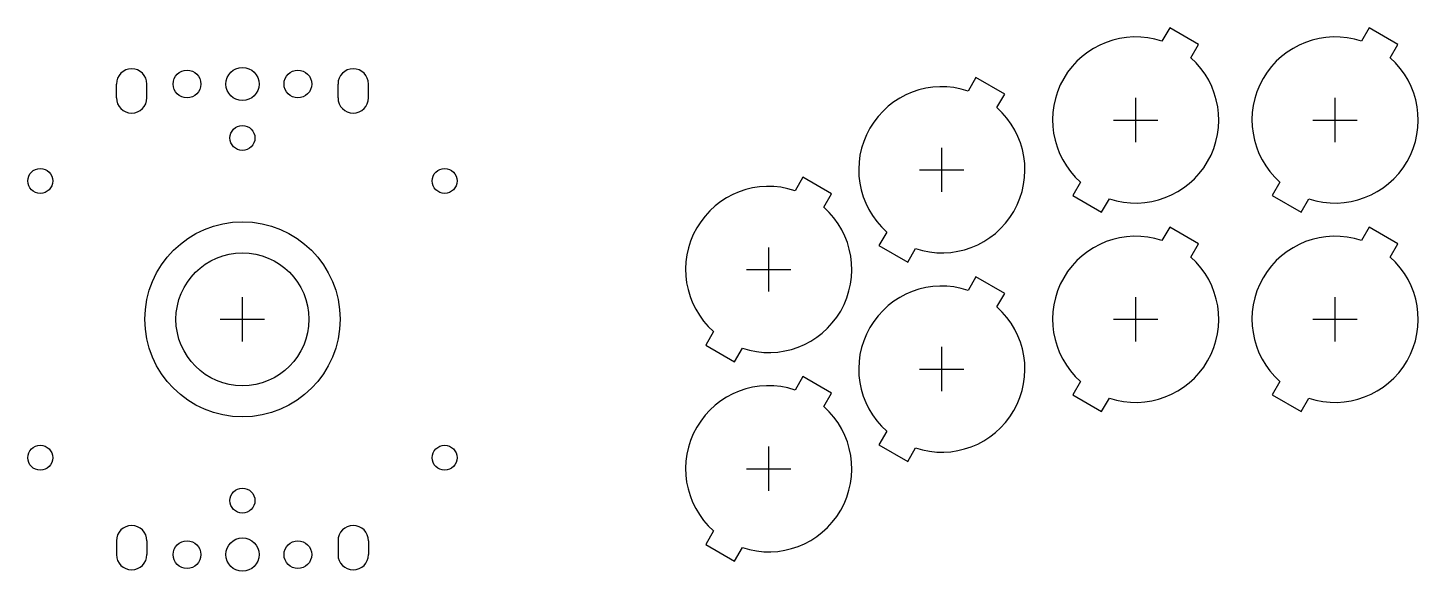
# Model space of a CAD drawing. Header units: millimetres. Extents: x -39 to 212, y -46 to 53.
import ezdxf

# ---------------------------------------------------------------- set-up
doc = ezdxf.new("R2010")
doc.units = ezdxf.units.MM
for name, color, linetype in [('BUTTONS', 1, 'Continuous'), ('GL_PLATE_HOLES', 2, 'Continuous'), ('JOYSTICK_BORE_24', 5, 'Continuous'), ('JOYSTICK_BORE_35.25', 3, 'Continuous'), ('REFERENCE', 8, 'Continuous')]:
    doc.layers.add(name, color=color, linetype=linetype)

msp = doc.modelspace()

# ---------------------------------------------------------------- linework, layer by layer
at = {"layer": 'BUTTONS'}
for points in [[(166, 50.23, 0.816497), (151.3, 24.77), (149.9, 22.34), (155.1, 19.34), (156.5, 21.77, 0.816497), (171.2, 47.23), (172.6, 49.66), (167.4, 52.66)], [(202, 50.23, 0.816497), (187.3, 24.77), (185.9, 22.34), (191.1, 19.34), (192.5, 21.77, 0.816497), (207.2, 47.23), (208.6, 49.66), (203.4, 52.66)], [(131, 41.23, 0.816497), (116.3, 15.77), (114.9, 13.34), (120.1, 10.34), (121.5, 12.77, 0.816497), (136.2, 38.23), (137.6, 40.66), (132.4, 43.66)], [(99.75, 23.23, 0.816497), (85.05, -2.23), (83.65, -4.66), (88.85, -7.66), (90.25, -5.23, 0.816497), (104.95, 20.23), (106.35, 22.66), (101.15, 25.66)], [(166, 14.23, 0.816497), (151.3, -11.23), (149.9, -13.66), (155.1, -16.66), (156.5, -14.23, 0.816497), (171.2, 11.23), (172.6, 13.66), (167.4, 16.66)], [(202, 14.23, 0.816497), (187.3, -11.23), (185.9, -13.66), (191.1, -16.66), (192.5, -14.23, 0.816497), (207.2, 11.23), (208.6, 13.66), (203.4, 16.66)], [(131, 5.23, 0.816497), (116.3, -20.23), (114.9, -22.66), (120.1, -25.66), (121.5, -23.23, 0.816497), (136.2, 2.23), (137.6, 4.66), (132.4, 7.66)], [(99.75, -12.77, 0.816497), (85.05, -38.23), (83.65, -40.66), (88.85, -43.66), (90.25, -41.23, 0.816497), (104.95, -15.77), (106.35, -13.34), (101.15, -10.34)]]:
    msp.add_lwpolyline(points, format="xyb", close=True, dxfattribs=at)
at = {"layer": 'GL_PLATE_HOLES'}
for p, q in [((-22.75, 40), (-22.75, 42.5)), ((-17.25, 40), (-17.25, 42.5)), ((17.25, 40), (17.25, 42.5)), ((22.75, 40), (22.75, 42.5)), ((-22.75, -40), (-22.75, -42.5)), ((-17.25, -40), (-17.25, -42.5)), ((17.25, -40), (17.25, -42.5)), ((22.75, -40), (22.75, -42.5))]:
    msp.add_line(p, q, dxfattribs=at)
for centre, radius in [((0, 42.5), 3), ((-10, 42.5), 2.5), ((10, 42.5), 2.5), ((0, 32.75), 2.25), ((-36.5, 25), 2.25), ((36.5, 25), 2.25), ((-36.5, -25), 2.25), ((36.5, -25), 2.25), ((0, -32.75), 2.25), ((-10, -42.5), 2.5), ((0, -42.5), 3), ((10, -42.5), 2.5)]:
    msp.add_circle(centre, radius, dxfattribs=at)
for centre, start, end in [((-20, 42.5), 0, 180), ((20, 42.5), 0, 180), ((-20, 40), 180, 360), ((20, 40), 180, 360), ((-20, -40), 0, 180), ((20, -40), 0, 180), ((-20, -42.5), -180, 0), ((20, -42.5), -180, 0)]:
    msp.add_arc(centre, 2.75, start, end, dxfattribs=at)
at = {"layer": 'JOYSTICK_BORE_24'}
msp.add_circle((0, 0), 12, dxfattribs=at)
at = {"layer": 'JOYSTICK_BORE_35.25'}
msp.add_circle((0, 0), 17.62, dxfattribs=at)
at = {"layer": 'REFERENCE'}
for p, q in [((161.25, 32), (161.25, 40)), ((197.25, 32), (197.25, 40)), ((157.25, 36), (165.25, 36)), ((193.25, 36), (201.25, 36)), ((126.25, 23), (126.25, 31)), ((122.25, 27), (130.25, 27)), ((95, 5), (95, 13)), ((91, 9), (99, 9)), ((0, -4), (0, 4)), ((161.25, -4), (161.25, 4)), ((197.25, -4), (197.25, 4)), ((-4, 0), (4, 0)), ((157.25, 0), (165.25, 0)), ((193.25, 0), (201.25, 0)), ((126.25, -13), (126.25, -5)), ((122.25, -9), (130.25, -9)), ((95, -31), (95, -23)), ((91, -27), (99, -27))]:
    msp.add_line(p, q, dxfattribs=at)

doc.saveas('drawing.dxf')
